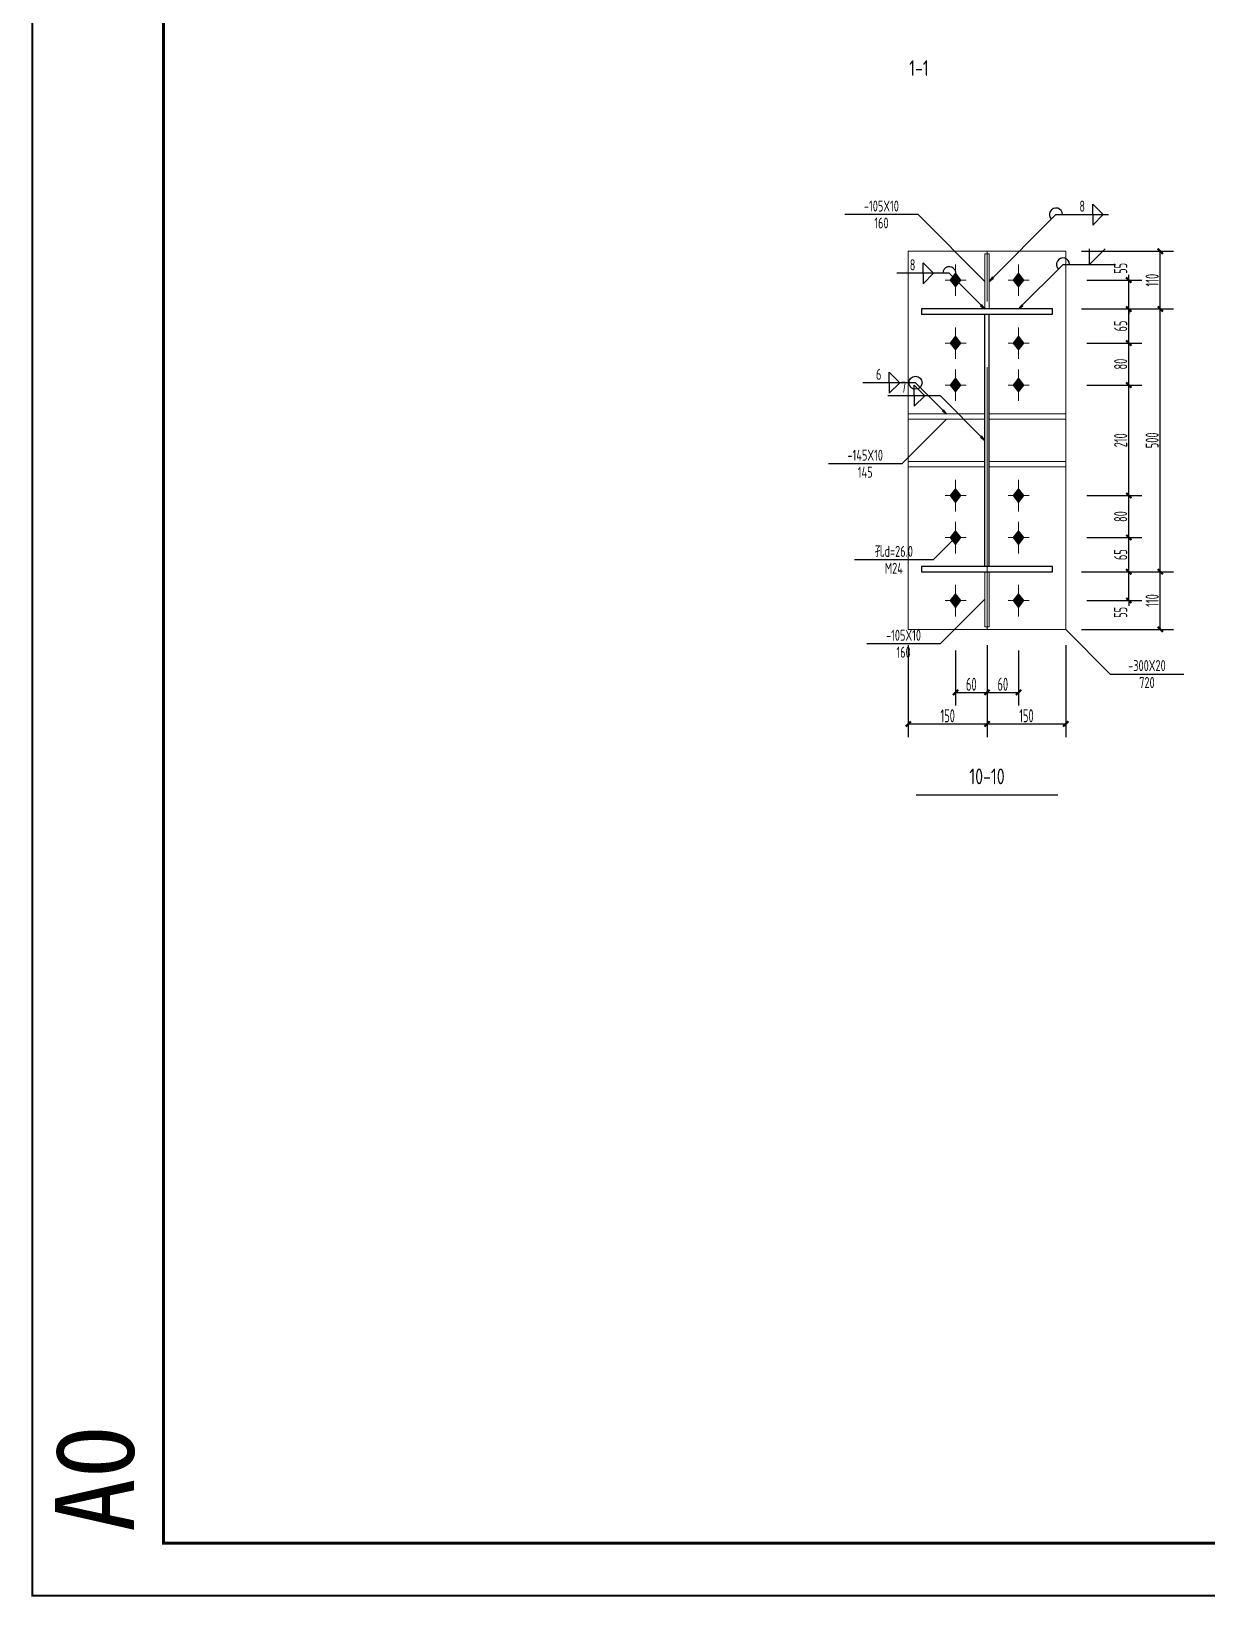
# Model space of a CAD drawing. Extents: x 447413 to 2975780, y -1432727 to 1301644.
# Drawn here: x 2253722 to 2276111, y -1278780 to -1248964 of the extents above; entities that cross this region are included whole.
import ezdxf
from ezdxf.enums import TextEntityAlignment as Align

# ---------------------------------------------------------------- set-up
doc = ezdxf.new("R2010")
doc.units = 0
doc.header["$LTSCALE"] = 1000
doc.header["$MEASUREMENT"] = 0
doc.linetypes.add('线型6', pattern=[8.75, 5, -1.25, 1.25, -1.25])
for name, color, linetype in [('10', 7, 'Continuous'), ('图框', 253, 'Continuous'), ('尺寸标注', 253, 'Continuous'), ('焊缝标注', 253, 'Continuous'), ('螺栓孔标注', 253, 'Continuous'), ('钢板标注', 253, 'Continuous')]:
    doc.layers.add(name, color=color, linetype=linetype)
doc.layers.add('20', color=2, linetype='Continuous', lineweight=18)
doc.styles.add('PkpmHz', font='Pkpmeng', dxfattribs={"width": 0.6, "bigfont": 'hztxt'})
doc.styles.add('黑体', font='simhei.ttf')
doc.dimstyles.new('Pkpm_1.00', dxfattribs={"dimtxt": 250, "dimasz": 100, "dimexe": 250, "dimexo": 0.0625, "dimgap": 30, "dimtad": 1, "dimdec": 0, "dimrnd": 5, "dimzin": 0, "dimdsep": 46, "dimtxsty": 'PkpmHz', "dimblk1": 'ARCHTICK', "dimblk2": 'ARCHTICK', "dimsah": 1, "dimcen": 0.09, "dimadec": 0, "dimazin": 0, "dimtfac": 1, "dimtdec": 0, "dimtmove": 2, "dimatfit": 1, "dimfxl": 0, "dimtolj": 1, "dimtzin": 0, "dimarcsym": 0})

# ---------------------------------------------------------------- blocks, each defined once
blk = doc.blocks.new('A$C6B0021A6')
at = {"layer": '图框', "color": 2, "const_width": 40, "elevation": -84000}
blk.add_lwpolyline([(20, 84120), (118920, 84120), (118920, 20), (20, 20)], close=True, dxfattribs=at)
at = {"layer": '图框', "color": 153, "const_width": 58, "elevation": -84000}
blk.add_lwpolyline([(111420, 1020), (2520, 1020), (2520, 83120), (111420, 83120)], close=True, dxfattribs=at)
at = {"layer": '图框', "color": 2, "style": '黑体'}
blk.add_text('A0', height=1500, rotation=90, dxfattribs=at).set_placement((1953, 1232))
blk = doc.blocks.new('_ArchTick')
at = {"color": 0, "linetype": 'ByBlock', "const_width": 0.4}
blk.add_lwpolyline([(-0.5, -0.5), (0.5, 0.5)], dxfattribs=at)
blk = doc.blocks.new('*D708')
at = {"layer": 'Defpoints', "color": 0, "linetype": 'Continuous', "transparency": 16777216}
for p in [(2273427, -1253703), (2274627, -1253703), (2273427, -1254253)]:
    blk.add_point(p, dxfattribs=at)
at = {"layer": '尺寸标注', "color": 0, "linetype": 'Continuous', "lineweight": -2, "transparency": 16777216}
for p, q in [((2273827, -1253703), (2274877, -1253703)), ((2274627, -1253703), (2274627, -1253603)), ((2274627, -1254253), (2274627, -1253703)), ((2273827, -1254253), (2274877, -1254253)), ((2274627, -1254253), (2274627, -1254353))]:
    blk.add_line(p, q, dxfattribs=at)
at = {"layer": '尺寸标注', "color": 0, "linetype": 'Continuous', "lineweight": -2, "transparency": 16777216, "xscale": 100, "yscale": 100, "zscale": 100}
for p, rotation in [((2274627, -1253703), 270), ((2274627, -1254253), 90)]:
    blk.add_blockref('_ArchTick', p, dxfattribs=dict(at, rotation=rotation))
at = {"layer": '尺寸标注', "color": 0, "linetype": 'Continuous', "transparency": 16777216, "insert": (2274471, -1253479), "char_height": 250, "attachment_point": 5, "rotation": 90, "style": 'PkpmHz'}
blk.add_mtext('\\A1;55', dxfattribs=at)
blk = doc.blocks.new('*D709')
at = {"layer": 'Defpoints', "color": 0, "linetype": 'Continuous', "transparency": 16777216}
for p in [(2273427, -1254253), (2274627, -1254253), (2273427, -1254903)]:
    blk.add_point(p, dxfattribs=at)
at = {"layer": '尺寸标注', "color": 0, "linetype": 'Continuous', "lineweight": -2, "transparency": 16777216}
for p, q in [((2273827, -1254253), (2274877, -1254253)), ((2274627, -1254903), (2274627, -1254253)), ((2273827, -1254903), (2274877, -1254903))]:
    blk.add_line(p, q, dxfattribs=at)
at = {"layer": '尺寸标注', "color": 0, "linetype": 'Continuous', "lineweight": -2, "transparency": 16777216, "xscale": 100, "yscale": 100, "zscale": 100}
for p, rotation in [((2274627, -1254253), 90), ((2274627, -1254903), 270)]:
    blk.add_blockref('_ArchTick', p, dxfattribs=dict(at, rotation=rotation))
at = {"layer": '尺寸标注', "color": 0, "linetype": 'Continuous', "transparency": 16777216, "insert": (2274472, -1254578), "char_height": 250, "attachment_point": 5, "rotation": 90, "style": 'PkpmHz'}
blk.add_mtext('\\A1;65', dxfattribs=at)
blk = doc.blocks.new('*D710')
at = {"layer": 'Defpoints', "color": 0, "linetype": 'Continuous', "transparency": 16777216}
for p in [(2273427, -1254903), (2274627, -1254903), (2273427, -1255703)]:
    blk.add_point(p, dxfattribs=at)
at = {"layer": '尺寸标注', "color": 0, "linetype": 'Continuous', "lineweight": -2, "transparency": 16777216}
for p, q in [((2273827, -1254903), (2274877, -1254903)), ((2274627, -1255703), (2274627, -1254903)), ((2273827, -1255703), (2274877, -1255703))]:
    blk.add_line(p, q, dxfattribs=at)
at = {"layer": '尺寸标注', "color": 0, "linetype": 'Continuous', "lineweight": -2, "transparency": 16777216, "xscale": 100, "yscale": 100, "zscale": 100}
for p, rotation in [((2274627, -1254903), 90), ((2274627, -1255703), 270)]:
    blk.add_blockref('_ArchTick', p, dxfattribs=dict(at, rotation=rotation))
at = {"layer": '尺寸标注', "color": 0, "linetype": 'Continuous', "transparency": 16777216, "insert": (2274472, -1255303), "char_height": 250, "attachment_point": 5, "rotation": 90, "style": 'PkpmHz'}
blk.add_mtext('\\A1;80', dxfattribs=at)
blk = doc.blocks.new('*D711')
at = {"layer": 'Defpoints', "color": 0, "linetype": 'Continuous', "transparency": 16777216}
for p in [(2273427, -1259257), (2274627, -1259257), (2273427, -1259807)]:
    blk.add_point(p, dxfattribs=at)
at = {"layer": '尺寸标注', "color": 0, "linetype": 'Continuous', "lineweight": -2, "transparency": 16777216}
for p, q in [((2273827, -1259257), (2274877, -1259257)), ((2274627, -1259257), (2274627, -1259157)), ((2274627, -1259807), (2274627, -1259257)), ((2273827, -1259807), (2274877, -1259807)), ((2274627, -1259807), (2274627, -1259907))]:
    blk.add_line(p, q, dxfattribs=at)
at = {"layer": '尺寸标注', "color": 0, "linetype": 'Continuous', "lineweight": -2, "transparency": 16777216, "xscale": 100, "yscale": 100, "zscale": 100}
for p, rotation in [((2274627, -1259257), 270), ((2274627, -1259807), 90)]:
    blk.add_blockref('_ArchTick', p, dxfattribs=dict(at, rotation=rotation))
at = {"layer": '尺寸标注', "color": 0, "linetype": 'Continuous', "transparency": 16777216, "insert": (2274471, -1260031), "char_height": 250, "attachment_point": 5, "rotation": 90, "style": 'PkpmHz'}
blk.add_mtext('\\A1;55', dxfattribs=at)
blk = doc.blocks.new('*D712')
at = {"layer": 'Defpoints', "color": 0, "linetype": 'Continuous', "transparency": 16777216}
for p in [(2273427, -1258607), (2274627, -1258607), (2273427, -1259257)]:
    blk.add_point(p, dxfattribs=at)
at = {"layer": '尺寸标注', "color": 0, "linetype": 'Continuous', "lineweight": -2, "transparency": 16777216}
for p, q in [((2273827, -1258607), (2274877, -1258607)), ((2274627, -1259257), (2274627, -1258607)), ((2273827, -1259257), (2274877, -1259257))]:
    blk.add_line(p, q, dxfattribs=at)
at = {"layer": '尺寸标注', "color": 0, "linetype": 'Continuous', "lineweight": -2, "transparency": 16777216, "xscale": 100, "yscale": 100, "zscale": 100}
for p, rotation in [((2274627, -1258607), 90), ((2274627, -1259257), 270)]:
    blk.add_blockref('_ArchTick', p, dxfattribs=dict(at, rotation=rotation))
at = {"layer": '尺寸标注', "color": 0, "linetype": 'Continuous', "transparency": 16777216, "insert": (2274472, -1258932), "char_height": 250, "attachment_point": 5, "rotation": 90, "style": 'PkpmHz'}
blk.add_mtext('\\A1;65', dxfattribs=at)
blk = doc.blocks.new('*D713')
at = {"layer": 'Defpoints', "color": 0, "linetype": 'Continuous', "transparency": 16777216}
for p in [(2273427, -1257807), (2274627, -1257807), (2273427, -1258607)]:
    blk.add_point(p, dxfattribs=at)
at = {"layer": '尺寸标注', "color": 0, "linetype": 'Continuous', "lineweight": -2, "transparency": 16777216}
for p, q in [((2273827, -1257807), (2274877, -1257807)), ((2274627, -1258607), (2274627, -1257807)), ((2273827, -1258607), (2274877, -1258607))]:
    blk.add_line(p, q, dxfattribs=at)
at = {"layer": '尺寸标注', "color": 0, "linetype": 'Continuous', "lineweight": -2, "transparency": 16777216, "xscale": 100, "yscale": 100, "zscale": 100}
for p, rotation in [((2274627, -1257807), 90), ((2274627, -1258607), 270)]:
    blk.add_blockref('_ArchTick', p, dxfattribs=dict(at, rotation=rotation))
at = {"layer": '尺寸标注', "color": 0, "linetype": 'Continuous', "transparency": 16777216, "insert": (2274472, -1258207), "char_height": 250, "attachment_point": 5, "rotation": 90, "style": 'PkpmHz'}
blk.add_mtext('\\A1;80', dxfattribs=at)
blk = doc.blocks.new('*D714')
at = {"layer": 'Defpoints', "color": 0, "linetype": 'Continuous', "transparency": 16777216}
for p in [(2273427, -1255703), (2274627, -1255703), (2273427, -1257807)]:
    blk.add_point(p, dxfattribs=at)
at = {"layer": '尺寸标注', "color": 0, "linetype": 'Continuous', "lineweight": -2, "transparency": 16777216}
for p, q in [((2273827, -1255703), (2274877, -1255703)), ((2274627, -1257807), (2274627, -1255703)), ((2273827, -1257807), (2274877, -1257807))]:
    blk.add_line(p, q, dxfattribs=at)
at = {"layer": '尺寸标注', "color": 0, "linetype": 'Continuous', "lineweight": -2, "transparency": 16777216, "xscale": 100, "yscale": 100, "zscale": 100}
for p, rotation in [((2274627, -1255703), 90), ((2274627, -1257807), 270)]:
    blk.add_blockref('_ArchTick', p, dxfattribs=dict(at, rotation=rotation))
at = {"layer": '尺寸标注', "color": 0, "linetype": 'Continuous', "transparency": 16777216, "insert": (2274472, -1256755), "char_height": 250, "attachment_point": 5, "rotation": 90, "style": 'PkpmHz'}
blk.add_mtext('\\A1;210', dxfattribs=at)
blk = doc.blocks.new('*D715')
at = {"layer": 'Defpoints', "color": 0, "linetype": 'Continuous', "transparency": 16777216}
for p in [(2271327, -1260356), (2271927, -1260356), (2271927, -1261556)]:
    blk.add_point(p, dxfattribs=at)
at = {"layer": '尺寸标注', "color": 0, "linetype": 'Continuous', "lineweight": -2, "transparency": 16777216}
for p, q in [((2271327, -1260756), (2271327, -1261806)), ((2271927, -1260756), (2271927, -1261806)), ((2271327, -1261556), (2271927, -1261556))]:
    blk.add_line(p, q, dxfattribs=at)
at = {"layer": '尺寸标注', "color": 0, "linetype": 'Continuous', "lineweight": -2, "transparency": 16777216, "xscale": 100, "yscale": 100, "zscale": 100, "rotation": 180}
blk.add_blockref('_ArchTick', (2271327, -1261556), dxfattribs=at)
at = {"layer": '尺寸标注', "color": 0, "linetype": 'Continuous', "lineweight": -2, "transparency": 16777216, "xscale": 100, "yscale": 100, "zscale": 100}
blk.add_blockref('_ArchTick', (2271927, -1261556), dxfattribs=at)
at = {"layer": '尺寸标注', "color": 0, "linetype": 'Continuous', "transparency": 16777216, "insert": (2271627, -1261401), "char_height": 250, "attachment_point": 5, "style": 'PkpmHz'}
blk.add_mtext('\\A1;60', dxfattribs=at)
blk = doc.blocks.new('*D716')
at = {"layer": 'Defpoints', "color": 0, "linetype": 'Continuous', "transparency": 16777216}
for p in [(2271927, -1260356), (2272527, -1260356), (2272527, -1261556)]:
    blk.add_point(p, dxfattribs=at)
at = {"layer": '尺寸标注', "color": 0, "linetype": 'Continuous', "lineweight": -2, "transparency": 16777216}
for p, q in [((2271927, -1260756), (2271927, -1261806)), ((2272527, -1260756), (2272527, -1261806)), ((2271927, -1261556), (2272527, -1261556))]:
    blk.add_line(p, q, dxfattribs=at)
at = {"layer": '尺寸标注', "color": 0, "linetype": 'Continuous', "lineweight": -2, "transparency": 16777216, "xscale": 100, "yscale": 100, "zscale": 100, "rotation": 180}
blk.add_blockref('_ArchTick', (2271927, -1261556), dxfattribs=at)
at = {"layer": '尺寸标注', "color": 0, "linetype": 'Continuous', "lineweight": -2, "transparency": 16777216, "xscale": 100, "yscale": 100, "zscale": 100}
blk.add_blockref('_ArchTick', (2272527, -1261556), dxfattribs=at)
at = {"layer": '尺寸标注', "color": 0, "linetype": 'Continuous', "transparency": 16777216, "insert": (2272227, -1261401), "char_height": 250, "attachment_point": 5, "style": 'PkpmHz'}
blk.add_mtext('\\A1;60', dxfattribs=at)
blk = doc.blocks.new('*D717')
at = {"layer": 'Defpoints', "color": 0, "linetype": 'Continuous', "transparency": 16777216}
for p in [(2270427, -1260356), (2271927, -1260356), (2271927, -1262156)]:
    blk.add_point(p, dxfattribs=at)
at = {"layer": '尺寸标注', "color": 0, "linetype": 'Continuous', "lineweight": -2, "transparency": 16777216}
for p, q in [((2270427, -1260656), (2270427, -1262406)), ((2271927, -1260656), (2271927, -1262406)), ((2270427, -1262156), (2271927, -1262156))]:
    blk.add_line(p, q, dxfattribs=at)
at = {"layer": '尺寸标注', "color": 0, "linetype": 'Continuous', "lineweight": -2, "transparency": 16777216, "xscale": 100, "yscale": 100, "zscale": 100, "rotation": 180}
blk.add_blockref('_ArchTick', (2270427, -1262156), dxfattribs=at)
at = {"layer": '尺寸标注', "color": 0, "linetype": 'Continuous', "lineweight": -2, "transparency": 16777216, "xscale": 100, "yscale": 100, "zscale": 100}
blk.add_blockref('_ArchTick', (2271927, -1262156), dxfattribs=at)
at = {"layer": '尺寸标注', "color": 0, "linetype": 'Continuous', "transparency": 16777216, "insert": (2271177, -1262001), "char_height": 250, "attachment_point": 5, "style": 'PkpmHz'}
blk.add_mtext('\\A1;150', dxfattribs=at)
blk = doc.blocks.new('*D718')
at = {"layer": 'Defpoints', "color": 0, "linetype": 'Continuous', "transparency": 16777216}
for p in [(2271927, -1260356), (2273427, -1260356), (2273427, -1262156)]:
    blk.add_point(p, dxfattribs=at)
at = {"layer": '尺寸标注', "color": 0, "linetype": 'Continuous', "lineweight": -2, "transparency": 16777216}
for p, q in [((2271927, -1260656), (2271927, -1262406)), ((2273427, -1260656), (2273427, -1262406)), ((2271927, -1262156), (2273427, -1262156))]:
    blk.add_line(p, q, dxfattribs=at)
at = {"layer": '尺寸标注', "color": 0, "linetype": 'Continuous', "lineweight": -2, "transparency": 16777216, "xscale": 100, "yscale": 100, "zscale": 100, "rotation": 180}
blk.add_blockref('_ArchTick', (2271927, -1262156), dxfattribs=at)
at = {"layer": '尺寸标注', "color": 0, "linetype": 'Continuous', "lineweight": -2, "transparency": 16777216, "xscale": 100, "yscale": 100, "zscale": 100}
blk.add_blockref('_ArchTick', (2273427, -1262156), dxfattribs=at)
at = {"layer": '尺寸标注', "color": 0, "linetype": 'Continuous', "transparency": 16777216, "insert": (2272677, -1262001), "char_height": 250, "attachment_point": 5, "style": 'PkpmHz'}
blk.add_mtext('\\A1;150', dxfattribs=at)
blk = doc.blocks.new('*D679')
at = {"layer": 'Defpoints', "color": 0, "linetype": 'Continuous', "transparency": 16777216}
for p in [(2273427, -1259257), (2275227, -1259257), (2273427, -1260356)]:
    blk.add_point(p, dxfattribs=at)
at = {"layer": '尺寸标注', "color": 0, "linetype": 'Continuous', "lineweight": -2, "transparency": 16777216}
for p, q in [((2273727, -1259257), (2275477, -1259257)), ((2275227, -1260356), (2275227, -1259257)), ((2273727, -1260356), (2275477, -1260356))]:
    blk.add_line(p, q, dxfattribs=at)
at = {"layer": '尺寸标注', "color": 0, "linetype": 'Continuous', "lineweight": -2, "transparency": 16777216, "xscale": 100, "yscale": 100, "zscale": 100}
for p, rotation in [((2275227, -1259257), 90), ((2275227, -1260356), 270)]:
    blk.add_blockref('_ArchTick', p, dxfattribs=dict(at, rotation=rotation))
at = {"layer": '尺寸标注', "color": 0, "linetype": 'Continuous', "transparency": 16777216, "insert": (2275072, -1259806), "char_height": 250, "attachment_point": 5, "rotation": 90, "style": 'PkpmHz'}
blk.add_mtext('\\A1;110', dxfattribs=at)
blk = doc.blocks.new('*D680')
at = {"layer": 'Defpoints', "color": 0, "linetype": 'Continuous', "transparency": 16777216}
for p in [(2273427, -1254253), (2275227, -1254253), (2273427, -1259257)]:
    blk.add_point(p, dxfattribs=at)
at = {"layer": '尺寸标注', "color": 0, "linetype": 'Continuous', "lineweight": -2, "transparency": 16777216}
for p, q in [((2273727, -1254253), (2275477, -1254253)), ((2275227, -1259257), (2275227, -1254253)), ((2273727, -1259257), (2275477, -1259257))]:
    blk.add_line(p, q, dxfattribs=at)
at = {"layer": '尺寸标注', "color": 0, "linetype": 'Continuous', "lineweight": -2, "transparency": 16777216, "xscale": 100, "yscale": 100, "zscale": 100}
for p, rotation in [((2275227, -1254253), 90), ((2275227, -1259257), 270)]:
    blk.add_blockref('_ArchTick', p, dxfattribs=dict(at, rotation=rotation))
at = {"layer": '尺寸标注', "color": 0, "linetype": 'Continuous', "transparency": 16777216, "insert": (2275072, -1256755), "char_height": 250, "attachment_point": 5, "rotation": 90, "style": 'PkpmHz'}
blk.add_mtext('\\A1;500', dxfattribs=at)
blk = doc.blocks.new('*D681')
at = {"layer": 'Defpoints', "color": 0, "linetype": 'Continuous', "transparency": 16777216}
for p in [(2273427, -1253154), (2275227, -1253154), (2273427, -1254253)]:
    blk.add_point(p, dxfattribs=at)
at = {"layer": '尺寸标注', "color": 0, "linetype": 'Continuous', "lineweight": -2, "transparency": 16777216}
for p, q in [((2273727, -1253154), (2275477, -1253154)), ((2275227, -1254253), (2275227, -1253154)), ((2273727, -1254253), (2275477, -1254253))]:
    blk.add_line(p, q, dxfattribs=at)
at = {"layer": '尺寸标注', "color": 0, "linetype": 'Continuous', "lineweight": -2, "transparency": 16777216, "xscale": 100, "yscale": 100, "zscale": 100}
for p, rotation in [((2275227, -1253154), 90), ((2275227, -1254253), 270)]:
    blk.add_blockref('_ArchTick', p, dxfattribs=dict(at, rotation=rotation))
at = {"layer": '尺寸标注', "color": 0, "linetype": 'Continuous', "transparency": 16777216, "insert": (2275072, -1253704), "char_height": 250, "attachment_point": 5, "rotation": 90, "style": 'PkpmHz'}
blk.add_mtext('\\A1;110', dxfattribs=at)

msp = doc.modelspace()

# ---------------------------------------------------------------- hatches: boundary and pattern name
at = {"layer": '10'}
for points in [[(2271326.5, -1253573.1), (2271226.5, -1253703.1), (2271326.5, -1253833.1), (2271426.5, -1253703.1)], [(2272526.5, -1253573.1), (2272426.5, -1253703.1), (2272526.5, -1253833.1), (2272626.5, -1253703.1)], [(2271326.5, -1254773.1), (2271226.5, -1254903.1), (2271326.5, -1255033.1), (2271426.5, -1254903.1)], [(2272526.5, -1254773.1), (2272426.5, -1254903.1), (2272526.5, -1255033.1), (2272626.5, -1254903.1)], [(2271326.5, -1255573.1), (2271226.5, -1255703.1), (2271326.5, -1255833.1), (2271426.5, -1255703.1)], [(2272526.5, -1255573.1), (2272426.5, -1255703.1), (2272526.5, -1255833.1), (2272626.5, -1255703.1)], [(2271326.5, -1257677.2), (2271226.5, -1257807.2), (2271326.5, -1257937.2), (2271426.5, -1257807.2)], [(2272526.5, -1257677.2), (2272426.5, -1257807.2), (2272526.5, -1257937.2), (2272626.5, -1257807.2)], [(2271326.5, -1258477.2), (2271226.5, -1258607.2), (2271326.5, -1258737.2), (2271426.5, -1258607.2)], [(2272526.5, -1258477.2), (2272426.5, -1258607.2), (2272526.5, -1258737.2), (2272626.5, -1258607.2)], [(2271326.5, -1259677.2), (2271226.5, -1259807.2), (2271326.5, -1259937.2), (2271426.5, -1259807.2)], [(2272526.5, -1259677.2), (2272426.5, -1259807.2), (2272526.5, -1259937.2), (2272626.5, -1259807.2)]]:
    msp.add_hatch(color=1, dxfattribs=at).paths.add_polyline_path(points)
at = {"layer": '焊缝标注'}
for points in [[(2271966.5, -1253728.1), (2272047.9, -1253668), (2272026.7, -1253646.8)], [(2271886.5, -1254253.1), (2271826.5, -1254171.7), (2271805.3, -1254192.9)], [(2272526.5, -1254253.1), (2272607.9, -1254193), (2272586.7, -1254171.8)], [(2271156.5, -1256253.1), (2271096.5, -1256171.7), (2271075.3, -1256192.9)], [(2271886.5, -1256755.1), (2271826.5, -1256673.7), (2271805.3, -1256694.9)]]:
    msp.add_hatch(color=256, dxfattribs=at).paths.add_polyline_path(points)

# ---------------------------------------------------------------- linework, layer by layer
at = {"layer": '10', "linetype": '线型6', "lineweight": 18}
msp.add_line((2271926.5, -1260360.8), (2271926.5, -1253149.5), dxfattribs=at)
at = {"layer": '10', "color": 9, "lineweight": 18}
for p, q in [((2271326.5, -1253403.1), (2271326.5, -1254003.1)), ((2272526.5, -1253403.1), (2272526.5, -1254003.1)), ((2271526.5, -1253703.1), (2271126.5, -1253703.1)), ((2272726.5, -1253703.1), (2272326.5, -1253703.1)), ((2271326.5, -1254603.1), (2271326.5, -1255203.1)), ((2272526.5, -1254603.1), (2272526.5, -1255203.1)), ((2271526.5, -1254903.1), (2271126.5, -1254903.1)), ((2272726.5, -1254903.1), (2272326.5, -1254903.1)), ((2271326.5, -1255403.1), (2271326.5, -1256003.1)), ((2272526.5, -1255403.1), (2272526.5, -1256003.1)), ((2271526.5, -1255703.1), (2271126.5, -1255703.1)), ((2272726.5, -1255703.1), (2272326.5, -1255703.1)), ((2271326.5, -1257507.2), (2271326.5, -1258107.2)), ((2272526.5, -1257507.2), (2272526.5, -1258107.2)), ((2271526.5, -1257807.2), (2271126.5, -1257807.2)), ((2272726.5, -1257807.2), (2272326.5, -1257807.2)), ((2271326.5, -1258307.2), (2271326.5, -1258907.2)), ((2272526.5, -1258307.2), (2272526.5, -1258907.2)), ((2271526.5, -1258607.2), (2271126.5, -1258607.2)), ((2272726.5, -1258607.2), (2272326.5, -1258607.2)), ((2271326.5, -1259507.2), (2271326.5, -1260107.2)), ((2272526.5, -1259507.2), (2272526.5, -1260107.2)), ((2271526.5, -1259807.2), (2271126.5, -1259807.2)), ((2272726.5, -1259807.2), (2272326.5, -1259807.2))]:
    msp.add_line(p, q, dxfattribs=at)
at = {"layer": '10', "color": 3}
for p, q in [((2273176.5, -1254253.1), (2270676.5, -1254253.1)), ((2270676.5, -1254253.1), (2270676.5, -1254353.1)), ((2270676.5, -1254353.1), (2273176.5, -1254353.1)), ((2271886.5, -1259157.2), (2271886.5, -1254353.1)), ((2271966.5, -1259157.2), (2271966.5, -1254353.1)), ((2273176.5, -1254353.1), (2273176.5, -1254253.1)), ((2273176.5, -1259157.2), (2270676.5, -1259157.2)), ((2270676.5, -1259157.2), (2270676.5, -1259257.2)), ((2270676.5, -1259257.2), (2273176.5, -1259257.2)), ((2273176.5, -1259257.2), (2273176.5, -1259157.2))]:
    msp.add_line(p, q, dxfattribs=at)
at = {"layer": '10'}
msp.add_line((2270576.5, -1263505.8), (2273276.5, -1263505.8), dxfattribs=at)
at = {"layer": '10', "color": 1, "linetype": 'Continuous'}
for points in [[(2271326.5, -1253573.1), (2271226.5, -1253703.1), (2271326.5, -1253833.1), (2271426.5, -1253703.1)], [(2272526.5, -1253573.1), (2272426.5, -1253703.1), (2272526.5, -1253833.1), (2272626.5, -1253703.1)], [(2271326.5, -1254773.1), (2271226.5, -1254903.1), (2271326.5, -1255033.1), (2271426.5, -1254903.1)], [(2272526.5, -1254773.1), (2272426.5, -1254903.1), (2272526.5, -1255033.1), (2272626.5, -1254903.1)], [(2271326.5, -1255573.1), (2271226.5, -1255703.1), (2271326.5, -1255833.1), (2271426.5, -1255703.1)], [(2272526.5, -1255573.1), (2272426.5, -1255703.1), (2272526.5, -1255833.1), (2272626.5, -1255703.1)], [(2271326.5, -1257677.2), (2271226.5, -1257807.2), (2271326.5, -1257937.2), (2271426.5, -1257807.2)], [(2272526.5, -1257677.2), (2272426.5, -1257807.2), (2272526.5, -1257937.2), (2272626.5, -1257807.2)], [(2271326.5, -1258477.2), (2271226.5, -1258607.2), (2271326.5, -1258737.2), (2271426.5, -1258607.2)], [(2272526.5, -1258477.2), (2272426.5, -1258607.2), (2272526.5, -1258737.2), (2272626.5, -1258607.2)], [(2271326.5, -1259677.2), (2271226.5, -1259807.2), (2271326.5, -1259937.2), (2271426.5, -1259807.2)], [(2272526.5, -1259677.2), (2272426.5, -1259807.2), (2272526.5, -1259937.2), (2272626.5, -1259807.2)]]:
    msp.add_lwpolyline(points, close=True, dxfattribs=at)
at = {"layer": '20'}
for p, q in [((2273426.5, -1253154.5), (2270426.5, -1253154.5)), ((2270426.5, -1253154.5), (2270426.5, -1260355.8)), ((2273426.5, -1260355.8), (2273426.5, -1253154.5)), ((2271966.5, -1253203.1), (2271886.5, -1253203.1)), ((2271886.5, -1253203.1), (2271886.5, -1254253.1)), ((2271966.5, -1254253.1), (2271966.5, -1253203.1)), ((2271886.5, -1254253.1), (2271966.5, -1254253.1)), ((2271886.5, -1256253.1), (2270426.5, -1256253.1)), ((2270426.5, -1256253.1), (2270426.5, -1256353.1)), ((2270426.5, -1256353.1), (2271886.5, -1256353.1)), ((2271886.5, -1256353.1), (2271886.5, -1256253.1)), ((2271966.5, -1256253.1), (2273426.5, -1256253.1)), ((2271966.5, -1256353.1), (2271966.5, -1256253.1)), ((2273426.5, -1256353.1), (2271966.5, -1256353.1)), ((2273426.5, -1256253.1), (2273426.5, -1256353.1)), ((2270426.5, -1257257.2), (2270426.5, -1257157.2)), ((2270426.5, -1257157.2), (2271886.5, -1257157.2)), ((2271886.5, -1257257.2), (2270426.5, -1257257.2)), ((2271886.5, -1257157.2), (2271886.5, -1257257.2)), ((2273426.5, -1257157.2), (2271966.5, -1257157.2)), ((2271966.5, -1257157.2), (2271966.5, -1257257.2)), ((2271966.5, -1257257.2), (2273426.5, -1257257.2)), ((2273426.5, -1257257.2), (2273426.5, -1257157.2)), ((2271886.5, -1259257.2), (2271966.5, -1259257.2)), ((2271886.5, -1260307.2), (2271886.5, -1259257.2)), ((2271966.5, -1259257.2), (2271966.5, -1260307.2)), ((2271966.5, -1260307.2), (2271886.5, -1260307.2)), ((2270426.5, -1260355.8), (2273426.5, -1260355.8))]:
    msp.add_line(p, q, dxfattribs=at)
at = {"layer": '焊缝标注'}
for p, q in [((2273939.8, -1252255.8), (2274139.8, -1252455.8)), ((2273939.8, -1252455.8), (2273939.8, -1252255.8)), ((2271966.5, -1253728.1), (2273239.8, -1252455.8)), ((2273239.8, -1252455.8), (2274239.8, -1252455.8)), ((2273939.8, -1252655.8), (2274139.8, -1252455.8)), ((2273939.8, -1252455.8), (2273939.8, -1252655.8)), ((2273875.4, -1253404.9), (2273875.4, -1253104.9)), ((2273875.4, -1253404.9), (2274175.4, -1253104.9)), ((2270908.5, -1253573.4), (2270708.5, -1253373.4)), ((2270708.5, -1253573.4), (2270708.5, -1253373.4)), ((2272526.5, -1254253.1), (2273375.4, -1253404.9)), ((2273375.4, -1253404.9), (2274375.4, -1253404.9)), ((2271208.5, -1253573.4), (2270208.5, -1253573.4)), ((2270908.5, -1253573.4), (2270708.5, -1253773.4)), ((2270708.5, -1253573.4), (2270708.5, -1253773.4)), ((2271886.5, -1254253.1), (2271208.5, -1253573.4)), ((2270263.3, -1255658.4), (2270063.3, -1255458.4)), ((2270063.3, -1255658.4), (2270063.3, -1255458.4)), ((2270563.3, -1255658.4), (2269563.3, -1255658.4)), ((2270263.3, -1255658.4), (2270063.3, -1255858.4)), ((2270063.3, -1255658.4), (2270063.3, -1255858.4)), ((2270739, -1255905.6), (2270539, -1255705.6)), ((2270539, -1255905.6), (2270539, -1255705.6)), ((2271156.5, -1256253.1), (2270563.3, -1255658.4)), ((2271039, -1255905.6), (2270039, -1255905.6)), ((2270739, -1255905.6), (2270539, -1256105.6)), ((2270539, -1255905.6), (2270539, -1256105.6)), ((2271886.5, -1256755.1), (2271039, -1255905.6))]:
    msp.add_line(p, q, dxfattribs=at)
at = {"layer": '焊缝标注', "linetype": 'Continuous'}
for points in [[(2271966.5, -1253728.1), (2272047.9, -1253668), (2272026.7, -1253646.8)], [(2271886.5, -1254253.1), (2271826.5, -1254171.7), (2271805.3, -1254192.9)], [(2272526.5, -1254253.1), (2272607.9, -1254193), (2272586.7, -1254171.8)], [(2271156.5, -1256253.1), (2271096.5, -1256171.7), (2271075.3, -1256192.9)], [(2271886.5, -1256755.1), (2271826.5, -1256673.7), (2271805.3, -1256694.9)]]:
    msp.add_lwpolyline(points, close=True, dxfattribs=at)
at = {"layer": '焊缝标注'}
msp.add_circle((2270563.3, -1255658.4), 125, dxfattribs=at)
for centre, start, end in [((2273239.8, -1252455.8), 0, 224.97719), ((2271208.5, -1253573.4), 314.93158, 180), ((2273375.4, -1253404.9), 0, 224.97719)]:
    msp.add_arc(centre, 125, start, end, dxfattribs=at)
at = {"layer": '螺栓孔标注'}
for p, q in [((2271326.5, -1258607.2), (2270901.4, -1259030.6)), ((2270901.4, -1259030.6), (2269401.4, -1259030.6))]:
    msp.add_line(p, q, dxfattribs=at)
at = {"layer": '螺栓孔标注', "const_width": 0.1}
msp.add_lwpolyline([(2271326.6, -1258607.2, 1), (2271326.5, -1258607.2, 1)], format="xyb", close=True, dxfattribs=at)
at = {"layer": '钢板标注'}
for p, q in [((2270615.3, -1252453.8), (2269215.3, -1252453.8)), ((2271886.5, -1253728.1), (2270615.3, -1252453.8)), ((2271156.5, -1256353.1), (2270306.3, -1257199.9)), ((2270306.3, -1257199.9), (2268906.3, -1257199.9)), ((2271886.5, -1259782.2), (2271036.3, -1260629)), ((2273426.5, -1260355.8), (2274272.7, -1261206.7)), ((2271036.3, -1260629), (2269636.3, -1260629)), ((2274272.7, -1261206.7), (2275672.7, -1261206.7))]:
    msp.add_line(p, q, dxfattribs=at)
at = {"layer": '钢板标注', "const_width": 0.1}
for points in [[(2271886.6, -1253728.1, 1), (2271886.5, -1253728.1, 1)], [(2271156.6, -1256353.1, 1), (2271156.5, -1256353.1, 1)], [(2271886.6, -1259782.2, 1), (2271886.5, -1259782.2, 1)], [(2273426.6, -1260355.8, 1), (2273426.5, -1260355.8, 1)]]:
    msp.add_lwpolyline(points, format="xyb", close=True, dxfattribs=at)

# ---------------------------------------------------------------- block references
msp.add_blockref('A$C6B0021A6', (2253722, -1278780.1, 84000))

# ---------------------------------------------------------------- texts
at = {"layer": '10', "style": 'PkpmHz', "width": 0.77}
for s, p in [('1-1', (2270629.9, -1249664.1)), ('10-10', (2271926.5, -1263155.8))]:
    msp.add_text(s, height=300, dxfattribs=at).set_placement(p, align=Align.MIDDLE_CENTER)
at = {"layer": '焊缝标注', "style": 'PkpmHz', "width": 0.71}
for s, p in [('8', (2273739.8, -1252399.2)), ('8', (2270508.5, -1253516.8)), ('6', (2269863.3, -1255601.8)), ('7', (2270339, -1255849))]:
    msp.add_text(s, height=210, dxfattribs=at).set_placement(p, align=Align.CENTER)
at = {"layer": '螺栓孔标注', "style": 'PkpmHz', "width": 0.71}
msp.add_text('孔d=26.0', height=210, dxfattribs=at).set_placement((2270151.4, -1258974), align=Align.CENTER)
msp.add_text('M24', height=210, dxfattribs=at).set_placement((2270151.4, -1259087.2), align=Align.TOP_CENTER)
at = {"layer": '钢板标注', "style": 'PkpmHz', "width": 0.71}
for s, p in [('-105X10', (2269915.3, -1252397.2)), ('-145X10', (2269606.3, -1257143.3)), ('-105X10', (2270336.3, -1260572.4)), ('-300X20', (2274972.7, -1261150.1))]:
    msp.add_text(s, height=210, dxfattribs=at).set_placement(p, align=Align.CENTER)
for s, p in [('160', (2269915.3, -1252510.4)), ('145', (2269606.3, -1257256.5)), ('160', (2270336.3, -1260685.6)), ('720', (2274972.7, -1261263.3))]:
    msp.add_text(s, height=210, dxfattribs=at).set_placement(p, align=Align.TOP_CENTER)

# ---------------------------------------------------------------- dimensions: what is measured, and where the dimension line sits
at = {"layer": '尺寸标注', "linetype": 'Continuous'}
for base, p1, p2, text, override, picture, middle in [((2275226.5, -1253154.5), (2273426.5, -1254253.1), (2273426.5, -1253154.5), '110', {"dimexo": 300, "dimtih": 0, "dimtoh": 0}, '*D681', (2275071.5, -1253703.8)), ((2274626.5, -1254253.1), (2273426.5, -1254903.1), (2273426.5, -1254253.1), '65', {"dimexo": 400, "dimtih": 0, "dimtoh": 0}, '*D709', (2274471.5, -1254578.1)), ((2275226.5, -1254253.1), (2273426.5, -1259257.2), (2273426.5, -1254253.1), '500', {"dimexo": 300, "dimtih": 0, "dimtoh": 0}, '*D680', (2275071.5, -1256755.1)), ((2274626.5, -1254903.1), (2273426.5, -1255703.1), (2273426.5, -1254903.1), '80', {"dimexo": 400, "dimtih": 0, "dimtoh": 0}, '*D710', (2274471.5, -1255303.1)), ((2274626.5, -1255703.1), (2273426.5, -1257807.2), (2273426.5, -1255703.1), '210', {"dimexo": 400, "dimtih": 0, "dimtoh": 0}, '*D714', (2274471.5, -1256755.1)), ((2274626.5, -1257807.2), (2273426.5, -1258607.2), (2273426.5, -1257807.2), '80', {"dimexo": 400, "dimtih": 0, "dimtoh": 0}, '*D713', (2274471.5, -1258207.2)), ((2274626.5, -1258607.2), (2273426.5, -1259257.2), (2273426.5, -1258607.2), '65', {"dimexo": 400, "dimtih": 0, "dimtoh": 0}, '*D712', (2274471.5, -1258932.2)), ((2275226.5, -1259257.2), (2273426.5, -1260355.8), (2273426.5, -1259257.2), '110', {"dimexo": 300, "dimtih": 0, "dimtoh": 0}, '*D679', (2275071.5, -1259806.5))]:
    dim = msp.add_linear_dim(base=base, p1=p1, p2=p2, angle=90, text=text, dimstyle='Pkpm_1.00', override=override, dxfattribs=at)
    dim.commit()
    dim.dimension.update_dxf_attribs({"geometry": picture, "text_midpoint": middle})
for base, p1, p2, picture, middle in [((2274626.5, -1253703.1), (2273426.5, -1254253.1), (2273426.5, -1253703.1), '*D708', (2274471.3, -1253479.5)), ((2274626.5, -1259257.2), (2273426.5, -1259807.2), (2273426.5, -1259257.2), '*D711', (2274471.3, -1260030.8))]:
    dim = msp.add_linear_dim(base=base, p1=p1, p2=p2, angle=90, text='55', dimstyle='Pkpm_1.00', override={"dimexo": 400, "dimtih": 0, "dimtoh": 0}, dxfattribs=at)
    dim.commit()
    dim.dimension.update_dxf_attribs({"geometry": picture, "text_midpoint": middle, "dimtype": 128})
for base, p1, p2, text, override, picture, middle in [((2271926.5, -1262155.8), (2270426.5, -1260355.8), (2271926.5, -1260355.8), '150', {"dimexo": 300, "dimtih": 0, "dimtoh": 0}, '*D717', (2271176.5, -1262000.8)), ((2271926.5, -1261555.8), (2271326.5, -1260355.8), (2271926.5, -1260355.8), '60', {"dimexo": 400, "dimtih": 0, "dimtoh": 0}, '*D715', (2271626.5, -1261400.8)), ((2272526.5, -1261555.8), (2271926.5, -1260355.8), (2272526.5, -1260355.8), '60', {"dimexo": 400, "dimtih": 0, "dimtoh": 0}, '*D716', (2272226.5, -1261400.8)), ((2273426.5, -1262155.8), (2271926.5, -1260355.8), (2273426.5, -1260355.8), '150', {"dimexo": 300, "dimtih": 0, "dimtoh": 0}, '*D718', (2272676.5, -1262000.8))]:
    dim = msp.add_linear_dim(base=base, p1=p1, p2=p2, text=text, dimstyle='Pkpm_1.00', override=override, dxfattribs=at)
    dim.commit()
    dim.dimension.update_dxf_attribs({"geometry": picture, "text_midpoint": middle})

doc.saveas('drawing.dxf')
